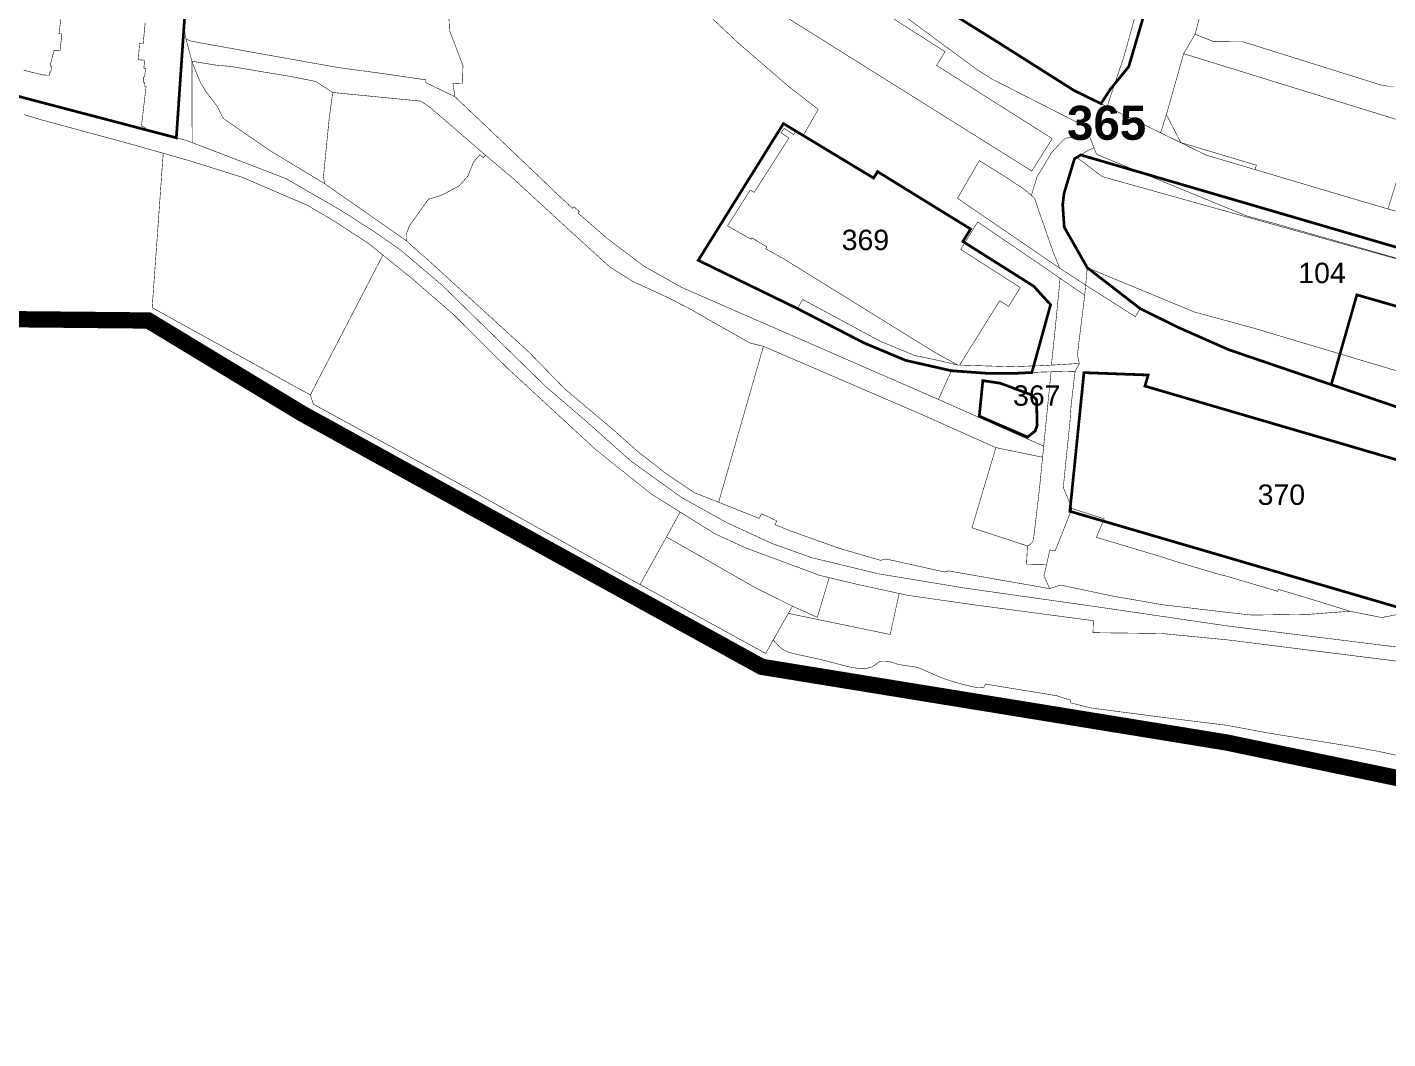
# Model space of a CAD drawing. Header units: millimetres. Extents: x 21689 to 31331, y 37531 to 43751.
# Drawn here: x 28058 to 28559, y 41698 to 42070 of the extents above; entities that cross this region are included whole.
import ezdxf

# ---------------------------------------------------------------- set-up
doc = ezdxf.new("R2010")
doc.units = ezdxf.units.MM
doc.linetypes.add('DASHEDX2', pattern=[1.5, 1, -0.5])
doc.linetypes.add('МЕЖА', pattern=[4, 1, -1, 1, -1])
for name, color, linetype, lineweight in [('0 . 11 - границы ДМ проект', 10, 'МЕЖА', 0), ('00 границы ОКН', 1, 'Continuous', 40), ('00 номер ОКН', 7, 'Continuous', 15), ('CONTUR', 150, 'Continuous', 9)]:
    doc.layers.add(name, color=color, linetype=linetype, lineweight=lineweight)
doc.styles.get("Standard").update_dxf_attribs({"font": 'arial.ttf'})

# ---------------------------------------------------------------- blocks, each defined once
blk = doc.blocks.new('участки все')
at = {"layer": 'CONTUR', "const_width": 0.2}
for points in [[(5693.03, 4192.68), (5613.28, 4202.7), (5589.03, 4205.04), (5563.79, 4205.34), (5563.92, 4209.75), (5521.23, 4215.43), (5495.64, 4219.07), (5477.12, 4223.11), (5463.27, 4226.41), (5435.93, 4236.55), (5424.66, 4241.72), (5401.21, 4256.36), (5380.69, 4272.78), (5348.59, 4302.37), (5328.35, 4322.48), (5313.25, 4335.56), (5297.25, 4348.48), (5284.24, 4356.94), (5274.69, 4362.58), (5250.63, 4372.91), (5231.23, 4378.99), (5221.59, 4381.73), (5210.42, 4384.91), (5177.42, 4393.84), (5170.35, 4395.95)], [(5139.12, 4410.34), (5230.2, 4386.43), (5266.67, 4372.45), (5286.59, 4360.96), (5299.3, 4352.88), (5308.78, 4346.25), (5324.13, 4333.26), (5362.35, 4295.93), (5376.95, 4283.4), (5393.82, 4268.42), (5412.29, 4255.13), (5429.36, 4245.64), (5445.67, 4238.14), (5460.3, 4232.92), (5485.06, 4226.96), (5517.18, 4221.67), (5563.86, 4215.06), (5613.28, 4207.82), (5693.76, 4197.81)], [(5170.24, 4412.28), (5177.41, 4410.52), (5179.67, 4410.44), (5179.75, 4411.63), (5180.18, 4411.55), (5180.56, 4413.71), (5179.94, 4413.88), (5181.46, 4419.64), (5183.62, 4419.55), (5184.3, 4425.6), (5183.24, 4425.74), (5184.22, 4433.29)], [(5214.97, 4429.86), (5214.23, 4422.07), (5212.91, 4422.18), (5212.43, 4416.12), (5214.74, 4415.97), (5214.48, 4413.02), (5215.12, 4412.93), (5214.78, 4410.05), (5214.3, 4409.67), (5214.25, 4407.96), (5214.75, 4407.64), (5214.7, 4406.47), (5215.29, 4406.37), (5213.59, 4391.65), (5214.87, 4391.27), (5214.86, 4390.45), (5230.2, 4386.43), (5232.25, 4385.65), (5232.15, 4415.6), (5229.99, 4423.72), (5229.7, 4425.26), (5229.25, 4428.54)], [(5512.93, 4432.45), (5529.08, 4422.38), (5556.73, 4404.87), (5605.5, 4381.02), (5624.11, 4375.52), (5666.76, 4362.86), (5696.12, 4354.42)], [(5732.09, 4327.06), (5630.4, 4355.94), (5620.51, 4358.61), (5565.09, 4381.32), (5561.14, 4391.47), (5526.54, 4409.06), (5521.06, 4412.54), (5461.34, 4456.55)], [(5325.84, 4453.25), (5326.96, 4426.9), (5331.91, 4413.97), (5331.75, 4407.37), (5328.22, 4407.52), (5328.94, 4402.56), (5318.28, 4407.68), (5318.25, 4408.75), (5300.29, 4411.34), (5286.08, 4413.25), (5254.78, 4418.82), (5247.77, 4420.1), (5231.86, 4422.98), (5229.99, 4423.72), (5229.7, 4425.26), (5229.25, 4428.54)], [(5398.49, 4454.89), (5433.43, 4422.14), (5451.8, 4406.27), (5462.66, 4397.89), (5457.16, 4388.34), (5454.44, 4389.88), (5453.62, 4388.57), (5450.13, 4390.89), (5448.97, 4389.24), (5451.86, 4387.34), (5439.08, 4367.33), (5437.63, 4368.21), (5429.29, 4355.03), (5437.94, 4350.07), (5438.27, 4350.6), (5443.75, 4347.29), (5443.33, 4346.59), (5450.35, 4342.66), (5453.58, 4340.65), (5501.63, 4310.91), (5506.62, 4307.87), (5513.98, 4303.82), (5507.02, 4305.47), (5498.06, 4307.36), (5485.56, 4312.54), (5456.95, 4327.93), (5454.96, 4324.62), (5479.5, 4311.95), (5494.85, 4305.52), (5511.66, 4301.72), (5506.89, 4291.16), (5412.57, 4332.29), (5398.38, 4340.27), (5384.72, 4350.61), (5374.29, 4359.7), (5374.75, 4360.26), (5372.77, 4362.03), (5372.26, 4361.49), (5365.96, 4367.29), (5361.23, 4371.88), (5328.94, 4402.56), (5328.22, 4407.52), (5331.75, 4407.37), (5331.91, 4413.97), (5326.96, 4426.9), (5325.84, 4453.25)], [(5674.67, 4406.41), (5672.23, 4406.42), (5670.15, 4406.72), (5618.66, 4422.84), (5607.94, 4422.91), (5601.33, 4425.51), (5610.9, 4460.78), (5611.32, 4460.65), (5619.58, 4458.17), (5627.4, 4466.21), (5630.71, 4479.68), (5630.89, 4480.43), (5630.89, 4480.43), (5694.33, 4461.09)], [(5725.47, 4271.38), (5613.72, 4309.47), (5605.95, 4313.14), (5595.15, 4317.66), (5581.16, 4324.56), (5579.35, 4321.6), (5561.1, 4333.22), (5560.73, 4329.52), (5558.03, 4307.59), (5558.75, 4304.4), (5557.19, 4301.51), (5557.19, 4301.51), (5555.71, 4288.92), (5555.32, 4283.12), (5553.51, 4265.46), (5552.85, 4258.77), (5556.05, 4251.02), (5567.92, 4247.22), (5565.01, 4240.41), (5589.7, 4233.05), (5590.96, 4232.56), (5608.42, 4227.29), (5613.25, 4226.03), (5631.74, 4220.57), (5631.99, 4221.29), (5645.62, 4217.19), (5658.32, 4213.24), (5670.09, 4210.91), (5691.25, 4215.05)], [(5694.81, 4192.44), (5613.28, 4202.7), (5589.03, 4205.04), (5563.79, 4205.34), (5563.92, 4209.75), (5521.23, 4215.43), (5495.64, 4219.07), (5492.44, 4219.77), (5492.44, 4219.77), (5489.15, 4204.68), (5451.66, 4212.44), (5446.09, 4202.62), (5447.17, 4201.43), (5447.77, 4200.79), (5448.36, 4200.2), (5449.22, 4199.49), (5449.82, 4199.09), (5450.3, 4198.82), (5450.79, 4198.57), (5451.8, 4198.15), (5452.63, 4197.9), (5453.78, 4197.61), (5455.73, 4197.18), (5459.07, 4196.44), (5461.66, 4195.89), (5463.43, 4195.5), (5465.04, 4195.1), (5467.39, 4194.47), (5468.62, 4194.16), (5469.91, 4193.8), (5471.06, 4193.5), (5472.2, 4193.2), (5473.75, 4192.82), (5474.98, 4192.58), (5475.65, 4192.47), (5476.32, 4192.37), (5476.99, 4192.28), (5478.15, 4192.14), (5478.96, 4192.09), (5479.28, 4192.07), (5480.02, 4192.16), (5480.38, 4192.21), (5480.74, 4192.28), (5481.37, 4192.43), (5482.03, 4192.61), (5482.4, 4192.77), (5483.11, 4193.16), (5483.73, 4193.55), (5484.48, 4194.2), (5485.19, 4194.68), (5485.69, 4194.8), (5486.02, 4194.84), (5486.76, 4194.87), (5487.57, 4194.84), (5488.36, 4194.76), (5488.72, 4194.71), (5489.47, 4194.54), (5490.29, 4194.27), (5491.56, 4193.83), (5492.83, 4193.54), (5498.64, 4192.67), (5499.8, 4192.36), (5500.73, 4191.97), (5504.6, 4190.25), (5507.51, 4188.97), (5510.73, 4187.81), (5514.01, 4186.82), (5516.57, 4186.16), (5519.4, 4185.49), (5521.41, 4185.07), (5522.03, 4185.06), (5522.66, 4185.09), (5523.29, 4185.17), (5523.71, 4185.35), (5524.16, 4186.44), (5550.34, 4182.17), (5555.44, 4180.53), (5555.51, 4179.55), (5562.97, 4177.65), (5587.43, 4174.45), (5613, 4171.27), (5629.09, 4168.29), (5658.36, 4163.58), (5668.5, 4161.74), (5711.17, 4152.47)]]:
    blk.add_lwpolyline(points, dxfattribs=at)
for points in [[(5596.22, 4490.72), (5596.4, 4490.62), (5598.07, 4490.16), (5611.91, 4487.46), (5617.92, 4485.79), (5614.93, 4474.54), (5611.32, 4460.65), (5610.9, 4460.78), (5601.33, 4425.51), (5597.14, 4418.37), (5590.79, 4395.94), (5588.65, 4389.26), (5568.97, 4398.88), (5575.22, 4417.51), (5590.08, 4471.13), (5590.46, 4472.47), (5592.27, 4477.57), (5595.92, 4489.76), (5596.22, 4490.72)], [(5445.18, 4435.37), (5437.53, 4440.27), (5438.55, 4441.9), (5430.34, 4447.03), (5437.34, 4458.22), (5453.5, 4448.11), (5456.54, 4452.74), (5509.34, 4419.1), (5506.2, 4414.06), (5548.78, 4387.1), (5541.25, 4375.19), (5494.24, 4404.65), (5445.18, 4435.37)], [(5232.15, 4415.6), (5240.84, 4414.18), (5246.38, 4413.68), (5268.77, 4409.92), (5277.73, 4408.15), (5283.97, 4404.09), (5316.47, 4400.9), (5320.06, 4398.4), (5340.2, 4381.02), (5350.59, 4372.26), (5370.32, 4354.1), (5385.91, 4339.93), (5394.29, 4334.64), (5407.51, 4328.56), (5415.83, 4324.25), (5422.06, 4320.65), (5437.52, 4311.93), (5442.49, 4310.71), (5500.3, 4285.81), (5528.04, 4273.43), (5542.63, 4270.42), (5545.23, 4269.89), (5545.64, 4273.99), (5542.75, 4275.25), (5506.89, 4291.16), (5412.57, 4332.29), (5398.38, 4340.27), (5384.72, 4350.61), (5374.29, 4359.7), (5374.75, 4360.26), (5372.77, 4362.03), (5372.26, 4361.49), (5365.96, 4367.29), (5361.23, 4371.88), (5328.94, 4402.56), (5318.28, 4407.68), (5318.25, 4408.75), (5300.29, 4411.34), (5286.08, 4413.25), (5254.78, 4418.82), (5247.77, 4420.1), (5231.86, 4422.98), (5229.99, 4423.72), (5232.15, 4415.6)], [(5597.14, 4418.37), (5676.3, 4393.91), (5678.44, 4401.1), (5679.8, 4400.61), (5686.72, 4398.24), (5682.98, 4385.05), (5679.94, 4385.91), (5673.59, 4365.26), (5672.36, 4361.26), (5666.76, 4362.86), (5624.11, 4375.52), (5623.43, 4375.72), (5623.89, 4377.35), (5596.1, 4385.65), (5590.79, 4395.94), (5597.14, 4418.37)], [(5232.15, 4415.6), (5240.84, 4414.18), (5246.38, 4413.68), (5268.77, 4409.92), (5277.73, 4408.15), (5283.97, 4404.09), (5282.66, 4394.33), (5280.58, 4373.16), (5281.01, 4370.54), (5260.5, 4382.95), (5243.74, 4394.52), (5241.41, 4399.07), (5237.34, 4404.37), (5235.22, 4407.94), (5232.55, 4414.45), (5232.15, 4415.6)], [(5283.97, 4404.09), (5316.47, 4400.9), (5320.06, 4398.4), (5340.2, 4381.02), (5339.48, 4380.04), (5338.12, 4381.15), (5335.77, 4378.4), (5333.71, 4373.32), (5330.49, 4369.72), (5325.17, 4366.86), (5323.64, 4366.19), (5319.68, 4364.92), (5319.29, 4364.94), (5312.28, 4355.12), (5311.1, 4352.22), (5311.17, 4349.48), (5281.01, 4370.54), (5280.58, 4373.16), (5282.66, 4394.33), (5283.97, 4404.09)], [(5543.29, 4373.34), (5545.65, 4377.06), (5547.42, 4380.1), (5548.51, 4381.96), (5551.43, 4385.11), (5553.61, 4387.26), (5554.89, 4387.42), (5559.65, 4388.02), (5562.17, 4388.81), (5564.15, 4383.72), (5562.05, 4382.84), (5561.45, 4382.47), (5556.97, 4379.69), (5556.15, 4377.01), (5553.08, 4366.84), (5552.64, 4362.77), (5553.19, 4354.55), (5561.67, 4339.63), (5561.1, 4333.22), (5554.68, 4337.4), (5551.67, 4339.36), (5551.5, 4339.47), (5549.12, 4345.4), (5545.75, 4355.08), (5543.09, 4362.74), (5542.22, 4365.21), (5541.09, 4366.23), (5543.29, 4373.34)], [(5275.73, 4292.81), (5284.75, 4310.18), (5302.46, 4344.27), (5297.25, 4348.48), (5284.24, 4356.94), (5274.69, 4362.58), (5250.63, 4372.91), (5231.23, 4378.99), (5221.59, 4381.73), (5217.54, 4324.91), (5275.73, 4292.81)], [(5330.49, 4369.72), (5333.71, 4373.32), (5335.77, 4378.4), (5338.12, 4381.15), (5339.48, 4380.04), (5340.2, 4381.02), (5350.59, 4372.26), (5370.32, 4354.1), (5385.91, 4339.93), (5394.29, 4334.64), (5407.51, 4328.56), (5415.83, 4324.25), (5422.06, 4320.65), (5437.52, 4311.93), (5442.49, 4310.71), (5426.01, 4253.34), (5417.05, 4256.85), (5406.6, 4263.92), (5395.87, 4272.3), (5387.52, 4279.75), (5369.33, 4295.09), (5356.07, 4308.68), (5317.67, 4343.73), (5316.25, 4344.82), (5311.17, 4349.48), (5311.1, 4352.22), (5312.28, 4355.12), (5319.29, 4364.94), (5319.68, 4364.92), (5323.64, 4366.19), (5325.17, 4366.86), (5330.49, 4369.72)], [(5521.94, 4379.01), (5530.81, 4373.52), (5538.63, 4368.39), (5542.22, 4365.21), (5543.09, 4362.74), (5545.75, 4355.08), (5549.12, 4345.4), (5551.5, 4339.47), (5545.39, 4343.64), (5513.9, 4365.16), (5521.94, 4379.01)], [(5556.97, 4379.69), (5556.15, 4377.01), (5553.08, 4366.84), (5552.64, 4362.77), (5553.19, 4354.55), (5561.67, 4339.63), (5601.15, 4323.31), (5622.93, 4317.38), (5695.69, 4295.67), (5717.72, 4289.62), (5723.84, 4313.28), (5728.08, 4328.19), (5567.2, 4373.13), (5557.83, 4380.23), (5556.97, 4379.69)], [(5515.09, 4346.35), (5521.36, 4356.46), (5546.21, 4339.5), (5551.65, 4335.75), (5551.37, 4332.59), (5549.87, 4317.13), (5548.47, 4303.78), (5544.72, 4303.56), (5533.28, 4303.21), (5514.68, 4303.8), (5529.44, 4327.46), (5532.73, 4325.4), (5537.02, 4332.31), (5515.09, 4346.35)], [(5302.46, 4344.27), (5313.25, 4335.56), (5328.35, 4322.48), (5348.59, 4302.37), (5380.69, 4272.78), (5401.21, 4256.36), (5411.86, 4249.72), (5406.81, 4240.58), (5397.09, 4223.06), (5384.02, 4230.23), (5332.81, 4258.89), (5276.91, 4289.37), (5275.73, 4292.81), (5284.75, 4310.18), (5302.46, 4344.27)], [(5561.67, 4339.63), (5601.15, 4323.31), (5622.93, 4317.38), (5695.69, 4295.67), (5717.72, 4289.62), (5723.84, 4313.28), (5728.22, 4312.14), (5721.84, 4290.31), (5769.51, 4277.5), (5772.26, 4280.08), (5775.62, 4284.45), (5782.45, 4282.4), (5773.24, 4272.21), (5769.49, 4258.94), (5767.75, 4258.33), (5765.76, 4257.65), (5613.72, 4309.47), (5605.95, 4313.14), (5595.15, 4317.66), (5581.16, 4324.56), (5579.35, 4321.6), (5561.1, 4333.22), (5561.67, 4339.63)], [(5551.37, 4332.59), (5551.65, 4335.75), (5560.73, 4329.52), (5558.03, 4307.59), (5558.75, 4304.4), (5548.47, 4303.78), (5549.87, 4317.13), (5551.37, 4332.59)], [(5442.49, 4310.71), (5500.3, 4285.81), (5528.04, 4273.43), (5519.23, 4243.94), (5539.66, 4237.25), (5539.31, 4230.44), (5546.68, 4230.31), (5545.74, 4226.32), (5547.84, 4221.55), (5510.46, 4228.1), (5509.08, 4227.68), (5487.66, 4232.45), (5485.55, 4231.97), (5470.29, 4236.42), (5452.27, 4242.85), (5446.72, 4245.07), (5447.39, 4246.46), (5441.77, 4249.14), (5440.93, 4247.38), (5426.01, 4253.34), (5442.49, 4310.71)], [(5511.66, 4301.72), (5524.74, 4300.78), (5535.35, 4300.78), (5545.29, 4301.25), (5548.35, 4301.33), (5545.64, 4273.99), (5542.75, 4275.25), (5506.89, 4291.16), (5511.66, 4301.72)], [(5548.35, 4301.33), (5557.19, 4301.51), (5555.71, 4288.92), (5555.32, 4283.12), (5553.51, 4265.46), (5552.85, 4258.77), (5556.05, 4251.02), (5549.86, 4235.45), (5547.89, 4235.79), (5546.73, 4230.53), (5546.68, 4230.31), (5541.39, 4230.4), (5539.31, 4230.44), (5539.66, 4237.25), (5540.61, 4237.75), (5541.4, 4238.57), (5541.86, 4239.45), (5544.11, 4258.56), (5548.35, 4301.33)], [(5528.04, 4273.43), (5542.63, 4270.42), (5545.23, 4269.89), (5544.11, 4258.56), (5541.86, 4239.45), (5541.4, 4238.57), (5540.61, 4237.75), (5539.66, 4237.25), (5519.23, 4243.94), (5528.04, 4273.43)], [(5556.05, 4251.02), (5567.92, 4247.22), (5565.01, 4240.41), (5589.7, 4233.05), (5590.96, 4232.56), (5608.42, 4227.29), (5613.25, 4226.03), (5631.74, 4220.57), (5631.99, 4221.29), (5645.62, 4217.19), (5658.32, 4213.24), (5643.33, 4212.1), (5622.04, 4211.83), (5612.91, 4212.84), (5589.4, 4215.62), (5570.62, 4218.88), (5551.87, 4222.86), (5547.84, 4221.55), (5545.74, 4226.32), (5546.73, 4230.53), (5547.89, 4235.79), (5549.86, 4235.45), (5556.05, 4251.02)], [(5406.81, 4240.58), (5439.13, 4222.11), (5453.17, 4215.1), (5462.31, 4210.99), (5466.7, 4225.59), (5463.27, 4226.41), (5435.93, 4236.55), (5424.66, 4241.72), (5411.86, 4249.72), (5406.81, 4240.58)], [(5406.81, 4240.58), (5439.13, 4222.11), (5453.17, 4215.1), (5443.3, 4197.72), (5397.09, 4223.06), (5406.81, 4240.58)]]:
    blk.add_lwpolyline(points, close=True, dxfattribs=at)

msp = doc.modelspace()

# ---------------------------------------------------------------- linework, layer by layer
at = {"layer": '0 . 11 - границы ДМ проект', "color": 7, "linetype": 'DASHEDX2', "lineweight": 100, "ltscale": 9, "transparency": 33554687, "const_width": 6, "flags": 128}
msp.add_lwpolyline([(22946.73, 37638.63), (22902.58, 38352.1), (23040.31, 38403.75), (23117.29, 38401.21), (23331.14, 38342.16), (23767.92, 38429.68), (23839.74, 38479.18), (23935.86, 38610.42), (23988.4, 38646.95), (24015.49, 38690.25), (24098.85, 38777.82), (24145.03, 38828.88), (24135.93, 38857.75), (24309.79, 39159.02), (24384.58, 39142.81), (24479.69, 39275.04), (24546.54, 39209.37), (24750.01, 39350.13), (25003.88, 39639.8), (25413.16, 40107.12), (25363.28, 40286.2), (24989.23, 40491.14), (25395.28, 40838.84), (25660.56, 41058.12), (25845.24, 41208.92), (25792.92, 41266.23), (25888.27, 41383.12), (26058.63, 41521.65), (26092.2, 41658.69), (26130.83, 41752.53), (26159.07, 41742.27), (26300.9, 42104.41), (26325.34, 42112.11), (26524.48, 42049.12), (26659.52, 41994.11), (26661.3, 41997.38), (26646.24, 42050.67), (26706.46, 42026.98), (26859.65, 41970.83), (27006.59, 41919.76), (27172.98, 41911.41), (27384.06, 41951.12), (27369.53, 42033.59), (27673.24, 42086.3), (27976.36, 41979.69), (28033.35, 41963.23), (28102.86, 41962.56), (28159.54, 41928.27), (28328.6, 41835.14), (28499.53, 41807.33), (28720.17, 41761.45), (29052.46, 41622.84), (29045.52, 41606.09), (29058.02, 41600.92), (29065.19, 41619.05), (29089.18, 41611.33), (29476.61, 41567.37), (29694.11, 41552.14), (29707.83, 41609), (29818.28, 41584.5), (29941.9, 41545.71), (30079.67, 41531.57), (30099.06, 41598.9), (30133.54, 41631.15), (30187.93, 41657.25), (30321.66, 41749.67), (30401.38, 41749.67), (30509.19, 41676.74), (30617.63, 41749.67), (30608.36, 41787.7), (30599.77, 41907.5), (30613.25, 41930.65), (30611.36, 41954.39), (30596.2, 41953.51), (30593.67, 42010.25), (30597.05, 42063.37), (30605.38, 42235.81), (30665.45, 42236.17), (30657.33, 42284.13), (30610.32, 42363.4), (30625.51, 42373.52), (30633.15, 42373.02), (30649.52, 42377.68), (30654.81, 42423.45), (30716.03, 42430.23), (30760.54, 42567.65), (30765.8, 42586.36), (30791.95, 42710.49), (30846.37, 42699.4), (30866.74, 42759.78), (30939.13, 42753.23), (31030.96, 42735.49), (31057.16, 42750.28), (31131.35, 42919.39), (31178.71, 43049.99), (31223.9, 43155.77), (31261.16, 43239.22), (31200.23, 43266.25), (31159.04, 43264.62), (31092.9, 43324.59), (31030.84, 43397.77), (30974.06, 43434.01), (30837.68, 43448.49), (30812.71, 43443.57), (30797.57, 43373.26), (30670.04, 43084.43), (30627.79, 42979.09), (30572.79, 42815.93), (30581.39, 42739.2), (30580.07, 42670.05), (30572.53, 42633.02), (30553.34, 42565.66), (30547.4, 42556.65), (30525.72, 42505.25), (30514.51, 42510.11), (30479.51, 42425.86), (30461.95, 42345.38), (30464.75, 42236.14), (30403.52, 42231.72), (30362, 42222.3), (30262.37, 42221.19), (30097.98, 42200.41), (30088.95, 42269.89), (30058.49, 42273.9), (30000.91, 42267.83), (30008.93, 42181.88), (29926.02, 42170.86), (29838.04, 42159.36), (29837.12, 42151.42), (29801.62, 42150.52), (29804.08, 42118.48), (29746.29, 42112.77), (29727.01, 42117.61), (29726.77, 42121.26), (29669.99, 42116.48), (29667.12, 42186.75), (29663.62, 42276.82), (29664.83, 42334.2), (29729.67, 42336.19), (29743.29, 42425.8), (29681.45, 42426.64), (29599.85, 42422.04), (29585.29, 42460.05), (29593.55, 42547.9), (29586.23, 42640.93), (29612.42, 42670.26), (29566.57, 42703.24), (29536.55, 42712.38), (29485.13, 42721.11), (29445.22, 42718.94), (29271.87, 42704.28), (29252.91, 42692.41), (29197.95, 42673.04), (29178.85, 42668.77), (29146.59, 42665.68), (29091.04, 42663.1), (29090.12, 42694.39), (29093.43, 42735.41), (29109.46, 42731.74), (29114.94, 42754.25), (29105.61, 42762.57), (29115.3, 42813.46), (29163.59, 42900), (29195.32, 42957.41), (29200.53, 43020.6), (29169.03, 43102.91), (29094.39, 43130.16), (29034.07, 43130.54), (28931.05, 43118.37), (28819.4, 43060.11), (28798.63, 43021.64), (28799.74, 42985.88), (28707.96, 42909.03), (28686.59, 42891.68), (28665.24, 42871.73), (28655.12, 42859.97), (28647.85, 42848.5), (28636.35, 42823.08), (28630.36, 42817.18), (28632.11, 42786.97), (28651.56, 42783.79), (28691.78, 42770.28), (28688.63, 42759.99), (28685.9, 42758.4), (28674.4, 42734.05), (28670.96, 42721.95), (28465.92, 42806.49), (28422.23, 42822.02), (28375.9, 42835.07), (28353.71, 42839.03), (28334.9, 42842.59), (28324.45, 42844.67), (28310.37, 42860.64), (28285.15, 42868.53), (28273.81, 42871.97), (28249.69, 42869.4), (28186.52, 42849.62), (28159.73, 42849.83), (28118.75, 42863.99), (28094.8, 42888.25), (28084.71, 42900.92), (28068.74, 42924.62), (28025.62, 42901.74), (28004.08, 42892.7), (27951.92, 42913.21), (27851.65, 42849.79), (27793.9, 42819.52), (27766.59, 42881.7), (27711.88, 42969.56), (27682.2, 43019.56), (27636.09, 43064.5), (27679.04, 43117.9), (27700.16, 43145.1), (27730.28, 43232.44), (27705.35, 43256.96), (27691.79, 43306.56), (27688.55, 43316.07), (27675.1, 43337.74), (27671.02, 43346.91), (27667.81, 43356.54), (27665.87, 43367.34), (27665.76, 43376.05), (27664.78, 43381.05), (27419.59, 43272.56), (27422.82, 43266.23), (27362.67, 43207.3), (27358.27, 43197.8), (27315.11, 43177.13), (27276.85, 43176.61), (27257.44, 43175.75), (27253.84, 43180.5), (27248.88, 43187.03), (27238.09, 43198.06), (27218.29, 43206.98), (27213.36, 43207.6), (27202.43, 43208.96), (27239.74, 43225.54), (27236.35, 43231.88), (27229.04, 43245.51), (27224.79, 43253.43), (27207.06, 43286.52), (27191.9, 43314.8), (27189.96, 43318.43), (27109.82, 43276.33), (27075.56, 43340.35), (27088.29, 43348.01), (27054.82, 43405.39), (27040.02, 43396.59), (27025.14, 43422.1), (27004.05, 43461.84), (26932.79, 43645.55), (26914.14, 43691.8), (26899.52, 43700.46), (26872.13, 43716.99), (26742.39, 43504.78), (26736.34, 43496.67), (26723.68, 43483.84), (26681.05, 43469.92), (26667.11, 43474.54), (26618.22, 43488.58), (26621.71, 43502.66), (26587.49, 43510.32), (26573.52, 43508.91), (26527.9, 43493.77), (26492.74, 43503.26), (26478.24, 43499.38), (26452.07, 43505.41), (26442.19, 43502.58), (26426.7, 43506.38), (26416.4, 43498.79), (26374.87, 43508.45), (26369.59, 43485.73), (26357.38, 43433.16), (26343.06, 43372.1), (26343.68, 43335.85), (26278.09, 43335.37), (26275.1, 43319.34), (26179.58, 43336.15), (26136.07, 43350.43), (26129.55, 43332.91), (26114.21, 43338.65), (26048.36, 43335.77), (26042.27, 43335.96), (26041.86, 43305.06), (26039.99, 43285.4), (25993.77, 43297.06), (25935.55, 43314.57), (25864.49, 43314.71), (25836.1, 43306.44), (25791.06, 43309.44), (25778.1, 43340.97), (25720.4, 43383.9), (25692.71, 43506.7), (25567.19, 43536.12), (25552.49, 43470.45), (25520.72, 43350.23), (25464.42, 43088.88), (25450.38, 42940.35), (25403.2, 42900.12), (25517.17, 42564.61), (25324.39, 42333.51), (25231.57, 42248.42), (25084.91, 42241.32), (25004.68, 42115.84), (25034.08, 42028.82), (25232.98, 41677.08), (25331.24, 41588.66), (25222.08, 41431.42), (24497, 41147.16), (24469.6, 41188.24), (24382.78, 41181.73), (24281.81, 41064.62), (24269, 41033.06), (24267.52, 40970.79), (24345.86, 40986.54), (24396.82, 40849.9), (24260.73, 40587.7), (24122.54, 40455.83), (24175.55, 40365.15), (24087.33, 40202.95), (23882.35, 40127.13), (23799.32, 39897.89), (23757.23, 39543.04), (23644.49, 39442.48), (23258.99, 39279.22), (23188.93, 39177.24), (23155.23, 38943.77), (22794.42, 38626.82), (22640.55, 38070.59), (22681.18, 37890.91), (22868.64, 37599.25), (22946.73, 37638.63)], close=True, dxfattribs=at)
at = {"layer": '00 границы ОКН', "const_width": 1}
for points in [[(28417.25, 42132.63), (28411.67, 42115.64), (28393.5, 42121.57), (28387.58, 42100.51), (28382.4, 42092.61), (28379.74, 42089.69), (28399.68, 42074.81), (28415.83, 42064.74), (28443.48, 42047.23), (28453.46, 42042.34), (28457.02, 42047.77), (28463.68, 42055.96), (28473.94, 42090.85), (28457.43, 42095.37), (28458.09, 42097.78), (28440.92, 42102.36), (28446.73, 42122.87), (28443.25, 42124), (28432.66, 42127.21), (28420.21, 42131.61), (28417.25, 42132.63)], [(28116.54, 42078.79), (28116, 42070.9), (28113.18, 42029.77), (28043.22, 42048.14)], [(28402.65, 41991.62), (28405.48, 41996.22), (28371.24, 42017.33), (28369.78, 42014.97), (28341.19, 42032.24), (28336.6, 42035.01), (28305.25, 41984.7), (28341.71, 41966.97), (28366.24, 41954.31), (28381.6, 41947.88), (28398.41, 41944.08), (28411.48, 41943.14), (28422.09, 41943.14), (28428.03, 41943.42), (28434.92, 41968.37), (28428.75, 41975.15), (28402.65, 41991.62)], [(28547.64, 41971.99), (28538.21, 41938.96), (28575.76, 41926.17), (28585.54, 41961.1), (28547.64, 41971.99)], [(28409.99, 41940.45), (28408.68, 41927.37), (28426.47, 41919.67), (28429.24, 41921.91), (28429.98, 41923.94), (28429.75, 41933.39), (28428.11, 41935.11), (28416.43, 41939.48), (28409.99, 41940.45)], [(28442.03, 41892.36), (28576.69, 41852.96), (28577.99, 41857.41), (28611.76, 41864), (28615.03, 41875.46), (28619.05, 41889.57), (28606.24, 41893.86), (28607.45, 41898.11), (28469.64, 41938.43), (28470.84, 41942.5), (28447.2, 41943.38), (28442.03, 41892.36)]]:
    msp.add_lwpolyline(points, dxfattribs=at)
msp.add_lwpolyline([(28620.25, 41972.55), (28614.97, 41954.5), (28608.58, 41932.67), (28603.88, 41916.58), (28575.76, 41926.17), (28585.54, 41961.1), (28547.64, 41971.99), (28538.21, 41938.96), (28500.47, 41951.82), (28481.89, 41960.02), (28467.91, 41966.92), (28448.42, 41981.99), (28439.94, 41996.91), (28439.38, 42005.13), (28439.83, 42009.2), (28443.71, 42022.05), (28446, 42023.47)], close=True, dxfattribs=at)
at = {"layer": '00 границы ОКН', "color": 6, "lineweight": 60, "const_width": 1}
msp.add_lwpolyline([(28033.35, 41963.23), (28102.86, 41962.56), (28158.39, 41931.58), (28159.54, 41928.27), (28328.6, 41835.14), (28499.53, 41807.33), (28720.17, 41761.45), (29052.48, 41622.88)], dxfattribs=at)

# ---------------------------------------------------------------- block references
at = {"layer": 'CONTUR'}
msp.add_blockref('участки все', (22886.75, 37642.36), dxfattribs=at)

# ---------------------------------------------------------------- texts
at = {"layer": '00 номер ОКН', "attachment_point": 1}
for s, insert, char_height in [('{\\fArial|b1|i0|c204|p34;\\C6;365}', (28440.98, 42041.54), 12.5), ('{\\C7;104}', (28526.08, 41983.81), 7.5)]:
    msp.add_mtext_dynamic_manual_height_columns(s, width=12.1533, gutter_width=12.5, heights=[0], dxfattribs=dict(at, insert=insert, char_height=char_height))
at = {"layer": '00 номер ОКН', "color": 4, "char_height": 7.5, "attachment_point": 1}
for s, insert in [('{\\C7;369}', (28358.04, 41995.96)), ('{\\C7;367}', (28421.09, 41938.7)), ('{\\C7;370}', (28511.11, 41902.23))]:
    msp.add_mtext_dynamic_manual_height_columns(s, width=4.7915, gutter_width=12.5, heights=[0], dxfattribs=dict(at, insert=insert))

doc.saveas('drawing.dxf')
